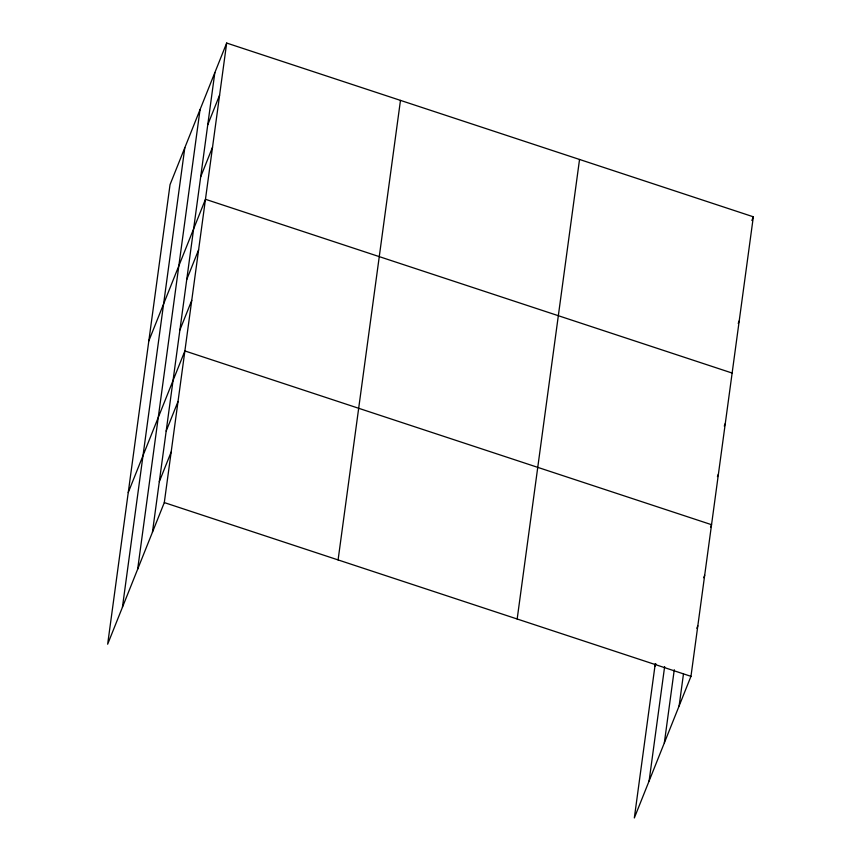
<?xml version="1.0" encoding="UTF-8"?>
<svg xmlns="http://www.w3.org/2000/svg" width="861" height="861" viewBox="0 0 861 861"><rect width="100%" height="100%" fill="white"/><g stroke="black" fill="none" stroke-linecap="round" stroke-linejoin="round"><path stroke-width="1.29" d="M122.434 607.242L184.814 147.705M137.663 569.164L200.043 109.627M152.451 532.206L214.83 72.668M226.669 43.05L170.037 184.663L107.657 644.2L164.3 502.587L226.669 43.05L753.343 216.8L690.963 676.337L634.331 817.95L655.275 663.637M338.093 559.93L400.473 100.393M517.17 619.005L579.539 159.468M649.108 780.992L664.638 666.586M664.337 742.914L674.271 669.75M679.125 705.955L683.462 674.034M207.759 124.748L219.598 95.13M200.688 176.828L212.527 147.209M148.824 340.902L205.467 199.289L732.141 373.05M186.762 279.459L198.6 249.841M179.895 330.011L191.745 300.392M128.235 492.546L184.878 350.944L711.552 524.693L710.562 527.158M166.173 431.103L178.023 401.495M159.307 481.654L171.156 452.047M751.868 220.502L753.343 216.8M738.221 323.435L739.201 320.959M724.284 426.066L725.274 423.59M717.428 476.607L718.418 474.142M654.909 666.306L655.899 663.842M703.706 577.709L704.696 575.245M696.84 628.261L697.83 625.796M164.3 502.587L690.963 676.337"/></g></svg>
